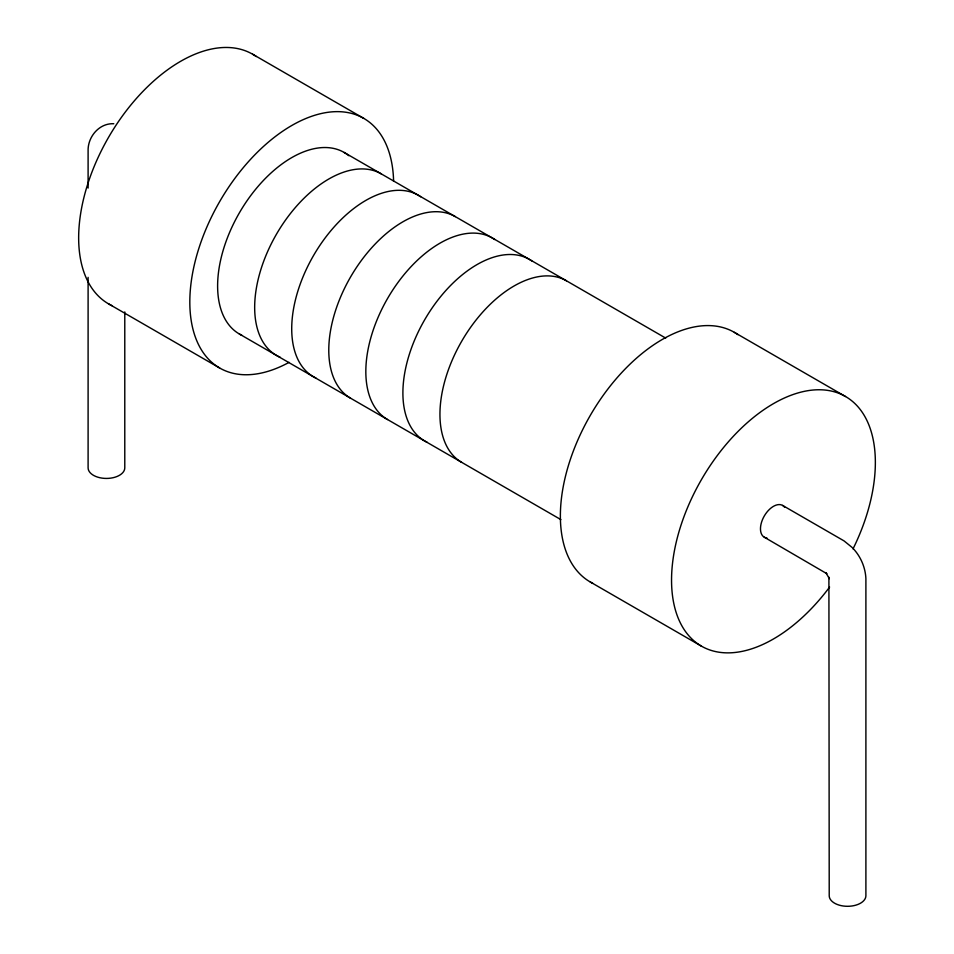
<?xml version="1.0" encoding="UTF-8"?>
<svg xmlns="http://www.w3.org/2000/svg" width="954" height="954" viewBox="0 0 954 954"><rect width="100%" height="100%" fill="white"/><g stroke="black" fill="none" stroke-linecap="round" stroke-linejoin="round"><path stroke-width="1.43" d="M113.788 123.734C99.216 122.983 87.685 136.851 88.102 150.863L88.102 188.069M252.619 54.211L363.784 118.391M734.33 332.338L845.494 396.518M344.132 152.437L665.701 338.098M782.614 505.429L844.051 540.906L852.232 547.548M764.273 537.197L826.856 573.688L825.83 572.603L829.324 578.673L828.907 577.23L829.217 895.711A18.341 10.589 0 0 0 847.557 906.3A18.341 10.589 0 0 0 865.898 895.711L865.898 578.732C865.433 567.642 860.818 556.766 853.27 548.645M239.323 333.972L560.892 519.62M108.506 303.825L219.67 368.005M590.216 581.94L701.381 646.12M124.783 311.922L124.783 467.842A18.341 10.589 0 0 1 106.443 478.431A18.341 10.589 0 0 1 88.102 467.842L88.102 277.352M289.074 362.353A144.114 83.201 -60 0 1 189.822 301.011A144.114 83.201 -60 0 1 290.839 126.047A144.114 83.201 -60 0 1 393.597 181.332M241.863 335.295A104.809 60.507 -60 0 1 240.587 210.786A104.809 60.507 -60 0 1 348.866 155.717M112.345 305.817A144.114 83.201 -60 0 1 108.506 137.412A144.114 83.201 -60 0 1 256.268 56.548M280.237 357.285A104.809 60.507 -60 0 1 274.549 237.582A104.809 60.507 -60 0 1 381.183 173.831M461.653 462.332A104.809 60.507 -60 0 1 461.653 341.305A104.809 60.507 -60 0 1 566.461 280.798M766.956 538.032A18.341 10.589 -60 0 1 764.273 516.019A18.341 10.589 -60 0 1 784.677 507.349M829.598 587.08A144.114 83.201 -60 0 1 672.916 598.599A144.114 83.201 -60 0 1 799.166 392.607A144.114 83.201 -60 0 1 853.019 548.884M592.756 583.311A144.114 83.201 -60 0 1 590.848 414.453A144.114 83.201 -60 0 1 737.979 334.663M315.965 378.082A104.809 60.507 -60 0 1 313.425 255.732A104.809 60.507 -60 0 1 420.654 196.751M350.488 398.152A104.809 60.507 -60 0 1 350.488 277.125A104.809 60.507 -60 0 1 455.296 216.618M387.539 419.545A104.809 60.507 -60 0 1 388.791 296.384A104.809 60.507 -60 0 1 494.768 239.537M427.13 442.262A104.809 60.507 -60 0 1 424.602 319.912A104.809 60.507 -60 0 1 531.819 260.931"/></g></svg>
